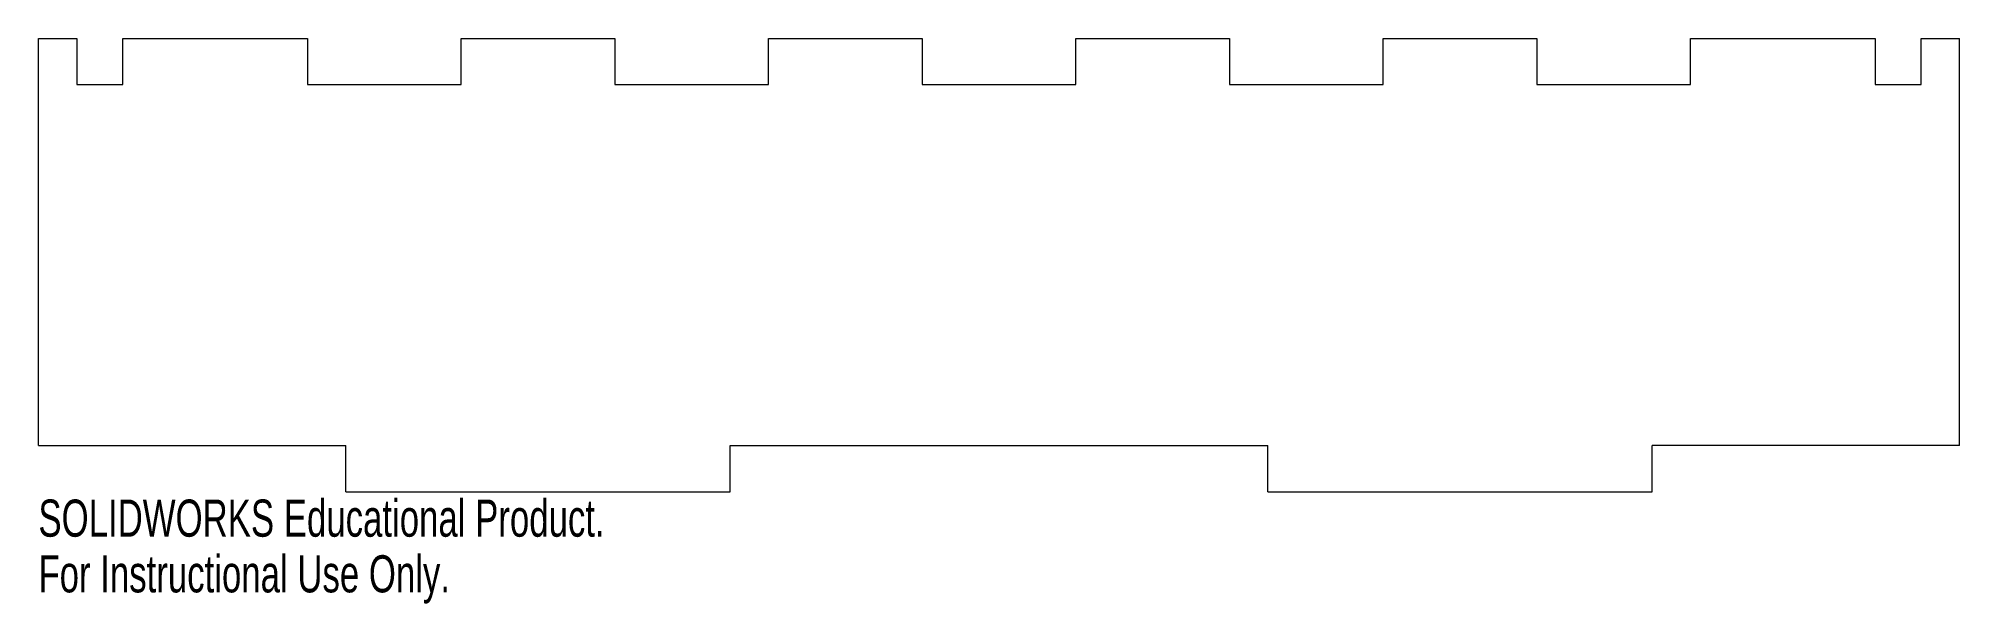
# Model space of a CAD drawing. Header units: millimetres. Extents: x -125 to 125, y -44 to 30.
import ezdxf

# ---------------------------------------------------------------- set-up
doc = ezdxf.new("R2010")
doc.units = ezdxf.units.MM
doc.styles.add('SLDTEXTSTYLE0', font='TXT', dxfattribs={"width": 0.7})

msp = doc.modelspace()

# ---------------------------------------------------------------- linework, layer by layer
at = {"color": 7, "linetype": 'Continuous', "lineweight": 15}
for p, q in [((-125, 29.5), (-120, 29.5)), ((-125, -23.5), (-125, 29.5)), ((-120, 29.5), (-120, 23.5)), ((-114, 29.5), (-90, 29.5)), ((-114, 23.5), (-114, 29.5)), ((-90, 29.5), (-90, 23.5)), ((-70, 29.5), (-50, 29.5)), ((-70, 23.5), (-70, 29.5)), ((-50, 29.5), (-50, 23.5)), ((-30, 29.5), (-10, 29.5)), ((-30, 23.5), (-30, 29.5)), ((-10, 29.5), (-10, 23.5)), ((10, 29.5), (30, 29.5)), ((10, 23.5), (10, 29.5)), ((30, 29.5), (30, 23.5)), ((50, 29.5), (70, 29.5)), ((50, 23.5), (50, 29.5)), ((70, 29.5), (70, 23.5)), ((90, 29.5), (114, 29.5)), ((90, 23.5), (90, 29.5)), ((114, 29.5), (114, 23.5)), ((120, 29.5), (125, 29.5)), ((120, 23.5), (120, 29.5)), ((125, -23.5), (125, 29.5)), ((-120, 23.5), (-114, 23.5)), ((-90, 23.5), (-70, 23.5)), ((-50, 23.5), (-30, 23.5)), ((-10, 23.5), (10, 23.5)), ((30, 23.5), (50, 23.5)), ((70, 23.5), (90, 23.5)), ((114, 23.5), (120, 23.5)), ((-125, -23.5), (-85, -23.5)), ((-85, -29.5), (-85, -23.5)), ((-35, -29.5), (-35, -23.5)), ((-35, -23.5), (35, -23.5)), ((35, -29.5), (35, -23.5)), ((85, -29.5), (85, -23.5)), ((125, -23.5), (85, -23.5)), ((-85, -29.5), (-35, -29.5)), ((35, -29.5), (85, -29.5))]:
    msp.add_line(p, q, dxfattribs=at)

# ---------------------------------------------------------------- texts
at = {"color": 7, "linetype": 'Continuous', "char_height": 4.8336, "attachment_point": 1, "style": 'SLDTEXTSTYLE0'}
for s, insert in [('SOLIDWORKS Educational Product.', (-125, -30.52)), ('For Instructional Use Only.', (-125, -37.77))]:
    msp.add_mtext(s, dxfattribs=dict(at, insert=insert))

doc.saveas('drawing.dxf')
